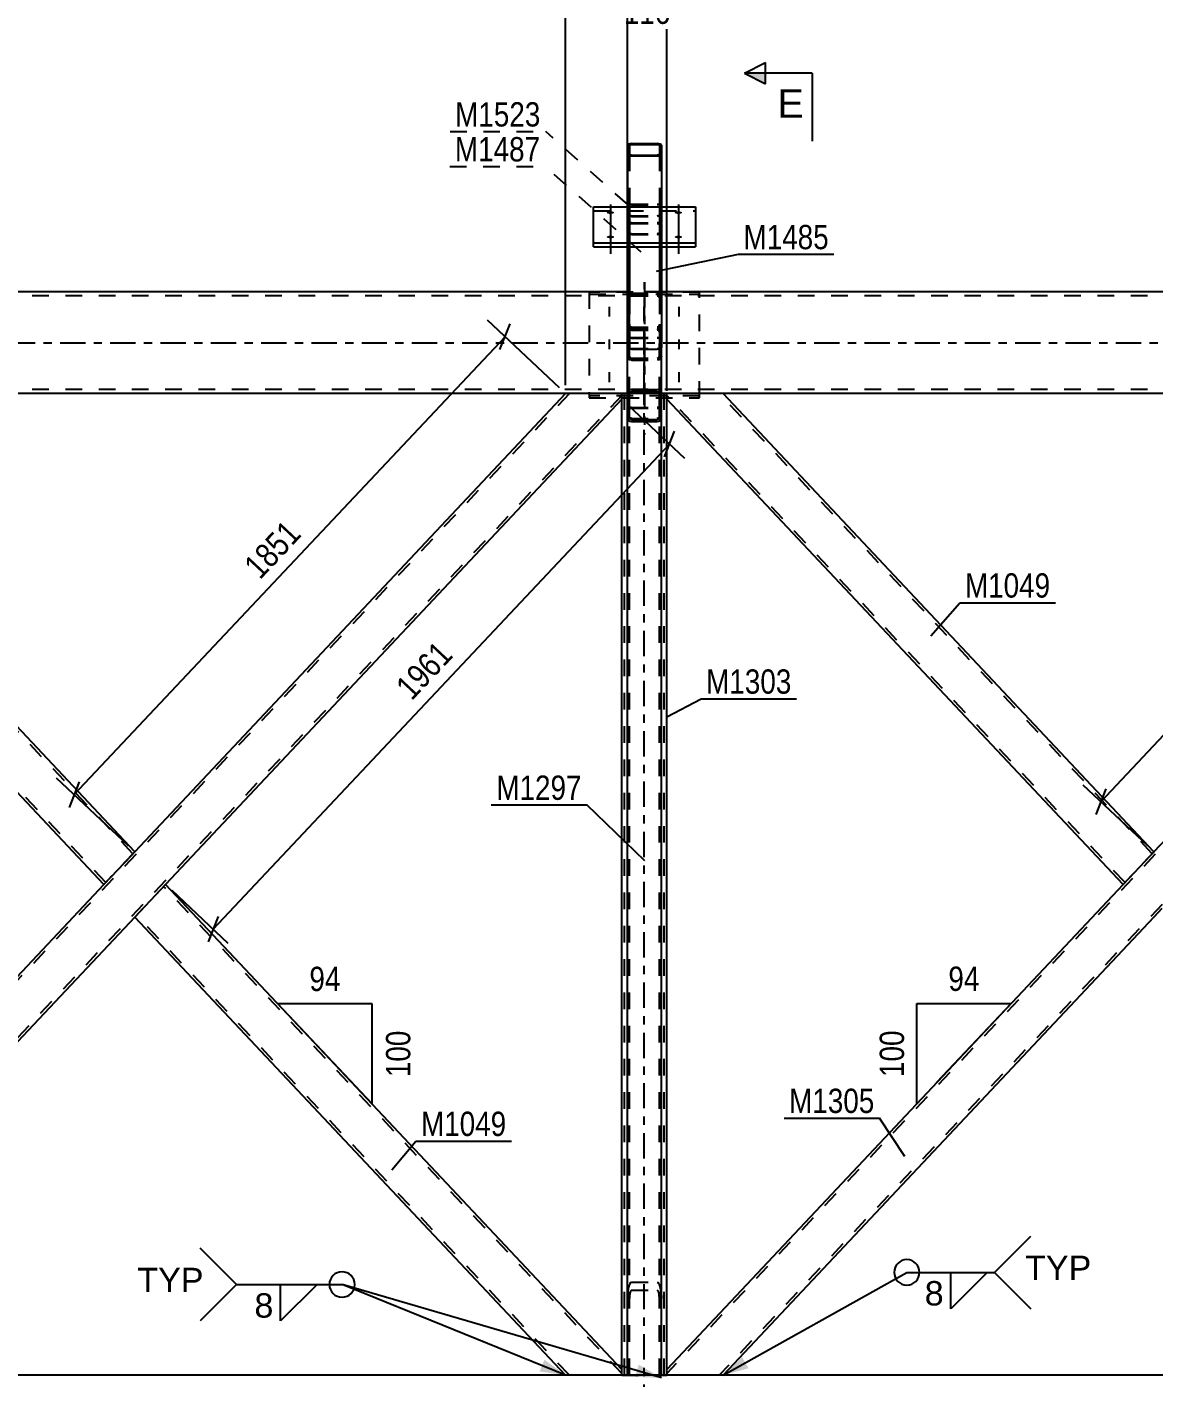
# Model space of a CAD drawing. Header units: millimetres. Extents: x 0 to 1189, y 0 to 841.
# Drawn here: x 416 to 548.7, y 526.3 to 685.4 of the extents above; entities that cross this region are included whole.
import ezdxf

# ---------------------------------------------------------------- set-up
doc = ezdxf.new("R2010")
doc.units = ezdxf.units.MM
doc.linetypes.add('DXK_LINE_DOT2', pattern=[3.9198, 1.9599, -1.9599])
doc.linetypes.add('DXK_LINE_DOT3', pattern=[5.9187, 2.979, -0.9799, 0.9799, -0.9799])
doc.styles.add('Arial', font='ARIAL.TTF', dxfattribs={"height": 0.2})
doc.styles.add('Arial Narrow', font='ARIALN.TTF', dxfattribs={"height": 0.2})

# ---------------------------------------------------------------- blocks, each defined once
blk = doc.blocks.new('Part-814467843-4849 - 4692')
at = {"color": 7, "linetype": 'DXK_LINE_DOT3'}
blk.add_line((488.68, 516.65), (488.68, 652.25), dxfattribs=at)
at = {"color": 7, "linetype": 'DXK_LINE_DOT2'}
for p, q in [((491.32, 642.25), (486.04, 642.25)), ((486.04, 641.59), (486.04, 642.25)), ((486.36, 526.65), (486.36, 642.25)), ((491, 526.65), (491, 642.25)), ((491.32, 641.59), (491.32, 642.25)), ((486.04, 526.65), (486.04, 527.31)), ((491.32, 526.65), (491.32, 527.31)), ((486.04, 526.65), (491.32, 526.65))]:
    blk.add_line(p, q, dxfattribs=at)
at = {"color": 2, "linetype": 'Continuous'}
for p, q in [((486.04, 527.31), (486.04, 641.59)), ((491.32, 527.31), (491.32, 641.59))]:
    blk.add_line(p, q, dxfattribs=at)
blk = doc.blocks.new('Bolt-814467843-4714 - 4692')
at = {"linetype": 'Continuous'}
for points in [[(484.69, 663.42), (484.6, 663.42), (484.52, 663.43), (484.44, 663.45), (484.37, 663.47), (484.31, 663.5), (484.28, 663.53), (484.26, 663.56), (484.26, 663.59), (484.28, 663.62), (484.31, 663.65), (484.37, 663.67), (484.44, 663.69), (484.52, 663.71), (484.6, 663.72), (484.69, 663.72), (484.79, 663.72), (484.87, 663.71), (484.95, 663.69), (485.02, 663.67), (485.08, 663.65), (485.11, 663.62), (485.13, 663.59), (485.13, 663.56), (485.11, 663.53), (485.08, 663.5), (485.02, 663.47), (484.95, 663.45), (484.87, 663.43), (484.79, 663.42)], [(484.69, 660.55), (484.6, 660.55), (484.52, 660.56), (484.44, 660.58), (484.37, 660.6), (484.31, 660.62), (484.28, 660.65), (484.26, 660.68), (484.26, 660.71), (484.28, 660.75), (484.31, 660.77), (484.37, 660.8), (484.44, 660.82), (484.52, 660.84), (484.6, 660.85), (484.69, 660.85), (484.79, 660.85), (484.87, 660.84), (484.95, 660.82), (485.02, 660.8), (485.08, 660.77), (485.11, 660.75), (485.13, 660.71), (485.13, 660.68), (485.11, 660.65), (485.08, 660.62), (485.02, 660.6), (484.95, 660.58), (484.87, 660.56), (484.79, 660.55)]]:
    blk.add_hatch(color=1, dxfattribs=at).paths.add_polyline_path(points)
at = {"color": 1, "linetype": 'Continuous'}
for p, q in [((484.69, 664.51), (484.69, 661.58)), ((484.69, 661.64), (484.69, 658.71))]:
    blk.add_line(p, q, dxfattribs=at)
blk = doc.blocks.new('Part-814467843-4972 - 4692')
at = {"color": 7, "linetype": 'DXK_LINE_DOT2'}
for p, q in [((486.69, 664.41), (486.73, 664.47)), ((486.69, 664.26), (486.69, 659.56)), ((486.73, 664.47), (486.83, 664.53)), ((486.73, 664.47), (486.73, 664.47)), ((486.83, 664.53), (486.99, 664.57)), ((486.83, 664.53), (486.83, 664.53)), ((486.95, 664.44), (486.93, 664.41)), ((486.93, 664.41), (486.93, 653.93)), ((487, 664.47), (486.95, 664.44)), ((486.99, 664.57), (487.17, 664.58)), ((487.08, 664.49), (487, 664.47)), ((487.17, 664.49), (487.08, 664.49)), ((487.17, 664.58), (490.21, 664.58)), ((487.17, 664.49), (490.21, 664.49)), ((490.21, 664.58), (490.4, 664.57)), ((490.3, 664.49), (490.21, 664.49)), ((490.38, 664.47), (490.3, 664.49)), ((490.43, 664.44), (490.38, 664.47)), ((490.4, 664.57), (490.55, 664.53)), ((490.45, 664.41), (490.43, 664.44)), ((490.45, 664.41), (490.45, 653.93)), ((490.55, 664.53), (490.66, 664.47)), ((490.66, 664.47), (490.69, 664.41)), ((490.69, 664.41), (490.69, 653.93)), ((486.73, 663.23), (486.69, 663.3)), ((486.83, 663.18), (486.73, 663.23)), ((486.99, 663.14), (486.83, 663.18)), ((486.93, 663.3), (486.95, 663.27)), ((486.95, 663.27), (487, 663.24)), ((487.17, 663.12), (486.99, 663.14)), ((487, 663.24), (487.08, 663.22)), ((487.08, 663.22), (487.17, 663.21)), ((487.17, 663.21), (490.21, 663.21)), ((487.17, 663.12), (490.21, 663.12)), ((490.21, 663.21), (490.3, 663.22)), ((490.4, 663.14), (490.21, 663.12)), ((490.3, 663.22), (490.38, 663.24)), ((490.38, 663.24), (490.43, 663.27)), ((490.55, 663.18), (490.4, 663.14)), ((490.43, 663.27), (490.45, 663.3)), ((490.66, 663.23), (490.55, 663.18)), ((490.69, 663.3), (490.66, 663.23)), ((490.69, 654.25), (486.69, 654.25)), ((486.69, 654.25), (486.69, 653.93)), ((486.93, 654.07), (486.69, 654.07)), ((490.45, 654.07), (490.69, 654.07)), ((486.69, 653.93), (486.73, 653.87)), ((486.73, 653.87), (486.83, 653.81)), ((486.83, 653.81), (486.99, 653.77)), ((486.95, 653.9), (486.93, 653.93)), ((487, 653.87), (486.95, 653.9)), ((486.99, 653.77), (487.17, 653.76)), ((487.08, 653.85), (487, 653.87)), ((487.17, 653.85), (487.08, 653.85)), ((487.17, 653.85), (490.21, 653.85)), ((487.17, 653.76), (490.21, 653.76)), ((490.3, 653.85), (490.21, 653.85)), ((490.21, 653.76), (490.4, 653.77)), ((490.38, 653.87), (490.3, 653.85)), ((490.43, 653.9), (490.38, 653.87)), ((490.4, 653.77), (490.55, 653.81)), ((490.45, 653.93), (490.43, 653.9)), ((490.55, 653.81), (490.66, 653.87)), ((490.66, 653.87), (490.69, 653.93))]:
    blk.add_line(p, q, dxfattribs=at)
at = {"color": 2, "linetype": 'Continuous'}
for p, q in [((486.69, 664.41), (486.69, 664.26)), ((486.69, 664.41), (486.69, 664.41)), ((486.69, 659.56), (486.69, 654.25))]:
    blk.add_line(p, q, dxfattribs=at)
blk = doc.blocks.new('Bolt-814467843-4715 - 4692')
at = {"linetype": 'Continuous'}
for points in [[(492.69, 663.42), (492.6, 663.42), (492.52, 663.43), (492.44, 663.45), (492.37, 663.47), (492.31, 663.5), (492.28, 663.53), (492.26, 663.56), (492.26, 663.59), (492.28, 663.62), (492.31, 663.65), (492.37, 663.67), (492.44, 663.69), (492.52, 663.71), (492.6, 663.72), (492.69, 663.72), (492.79, 663.72), (492.87, 663.71), (492.95, 663.69), (493.02, 663.67), (493.08, 663.65), (493.11, 663.62), (493.13, 663.59), (493.13, 663.56), (493.11, 663.53), (493.08, 663.5), (493.02, 663.47), (492.95, 663.45), (492.87, 663.43), (492.79, 663.42)], [(492.69, 660.55), (492.6, 660.55), (492.52, 660.56), (492.44, 660.58), (492.37, 660.6), (492.31, 660.62), (492.28, 660.65), (492.26, 660.68), (492.26, 660.71), (492.28, 660.75), (492.31, 660.77), (492.37, 660.8), (492.44, 660.82), (492.52, 660.84), (492.6, 660.85), (492.69, 660.85), (492.79, 660.85), (492.87, 660.84), (492.95, 660.82), (493.02, 660.8), (493.08, 660.77), (493.11, 660.75), (493.13, 660.71), (493.13, 660.68), (493.11, 660.65), (493.08, 660.62), (493.02, 660.6), (492.95, 660.58), (492.87, 660.56), (492.79, 660.55)]]:
    blk.add_hatch(color=1, dxfattribs=at).paths.add_polyline_path(points)
at = {"color": 1, "linetype": 'Continuous'}
for p, q in [((492.69, 664.51), (492.69, 661.58)), ((492.69, 661.64), (492.69, 658.71))]:
    blk.add_line(p, q, dxfattribs=at)
blk = doc.blocks.new('Part-814467843-4729 - 4692')
at = {"color": 2, "linetype": 'Continuous'}
for p, q in [((482.69, 659.56), (482.69, 664.26)), ((482.69, 664.26), (494.69, 664.26)), ((494.69, 664.26), (494.69, 659.56)), ((482.69, 660.01), (494.69, 660.01)), ((482.69, 659.56), (494.69, 659.56))]:
    blk.add_line(p, q, dxfattribs=at)
at = {"color": 7, "linetype": 'DXK_LINE_DOT2'}
blk.add_line((482.69, 663.8), (494.69, 663.8), dxfattribs=at)
blk = doc.blocks.new('Part-814467843-4862 - 4692')
at = {"color": 2, "linetype": 'Continuous'}
for p, q in [((491.32, 641.59), (491.32, 642.25)), ((545.06, 584.45), (491.32, 641.59)), ((548.68, 588.3), (497.95, 642.25)), ((548.25, 587.83), (545.06, 584.45)), ((548.68, 588.3), (548.25, 587.83))]:
    blk.add_line(p, q, dxfattribs=at)
at = {"color": 7, "linetype": 'DXK_LINE_DOT2'}
for p, q in [((497.95, 642.25), (491.32, 642.25)), ((545.28, 584.68), (491.32, 642.05)), ((548.47, 588.07), (497.51, 642.25)), ((548.65, 588.26), (548.25, 587.83)), ((545.28, 584.68), (545.3, 584.7))]:
    blk.add_line(p, q, dxfattribs=at)
blk = doc.blocks.new('Part-814467843-4867 - 4692')
at = {"color": 7, "linetype": 'DXK_LINE_DOT2'}
for p, q in [((599.86, 642.25), (491.32, 526.84)), ((606.04, 642.05), (497.51, 526.65)), ((606.04, 642.25), (599.42, 642.25)), ((548.68, 588.3), (545.06, 584.45)), ((552.31, 584.45), (548.68, 580.59)), ((497.95, 526.65), (491.32, 526.65))]:
    blk.add_line(p, q, dxfattribs=at)
at = {"color": 2, "linetype": 'Continuous'}
for p, q in [((599.42, 642.25), (548.68, 588.3)), ((606.04, 641.59), (552.31, 584.45)), ((606.04, 641.59), (606.04, 642.25)), ((545.06, 584.45), (491.32, 527.31)), ((548.68, 580.59), (497.95, 526.65)), ((491.32, 526.65), (491.32, 527.31))]:
    blk.add_line(p, q, dxfattribs=at)
blk = doc.blocks.new('Part-814467843-4872 - 4692')
at = {"color": 2, "linetype": 'Continuous'}
for p, q in [((371.32, 641.59), (371.32, 642.25)), ((425.06, 584.45), (371.32, 641.59)), ((428.68, 588.3), (377.95, 642.25)), ((428.25, 587.83), (425.06, 584.45)), ((428.68, 588.3), (428.25, 587.83))]:
    blk.add_line(p, q, dxfattribs=at)
at = {"color": 7, "linetype": 'DXK_LINE_DOT2'}
for p, q in [((377.95, 642.25), (371.32, 642.25)), ((425.28, 584.68), (371.32, 642.05)), ((428.47, 588.07), (377.51, 642.25)), ((428.65, 588.26), (428.25, 587.83)), ((425.28, 584.68), (425.3, 584.7))]:
    blk.add_line(p, q, dxfattribs=at)
blk = doc.blocks.new('Part-814467843-4877 - 4692')
at = {"color": 7, "linetype": 'DXK_LINE_DOT2'}
for p, q in [((479.86, 642.25), (371.32, 526.84)), ((486.04, 642.05), (377.51, 526.65)), ((486.04, 642.25), (479.42, 642.25)), ((428.68, 588.3), (425.06, 584.45)), ((432.31, 584.45), (428.68, 580.59)), ((377.95, 526.65), (371.32, 526.65))]:
    blk.add_line(p, q, dxfattribs=at)
at = {"color": 2, "linetype": 'Continuous'}
for p, q in [((479.42, 642.25), (428.68, 588.3)), ((486.04, 641.59), (432.31, 584.45)), ((486.04, 641.59), (486.04, 642.25)), ((425.06, 584.45), (371.32, 527.31)), ((428.68, 580.59), (377.95, 526.65)), ((371.32, 526.65), (371.32, 527.31))]:
    blk.add_line(p, q, dxfattribs=at)
blk = doc.blocks.new('Part-814467843-4894 - 4692')
at = {"color": 7, "linetype": 'DXK_LINE_DOT2'}
for p, q in [((486.99, 654.03), (487.17, 654.07)), ((487.17, 654.07), (490.21, 654.07)), ((490.21, 654.07), (490.4, 654.03)), ((486.69, 653.56), (486.73, 653.76)), ((486.69, 647.65), (486.69, 653.56)), ((486.95, 653.66), (486.93, 653.56)), ((486.93, 642.27), (486.93, 653.56)), ((487, 653.74), (486.95, 653.66)), ((487.08, 653.8), (487, 653.74)), ((487.17, 653.82), (487.08, 653.8)), ((487.17, 653.82), (490.21, 653.82)), ((490.31, 653.8), (490.21, 653.82)), ((490.38, 653.74), (490.31, 653.8)), ((490.44, 653.66), (490.38, 653.74)), ((490.45, 653.56), (490.44, 653.66)), ((490.45, 653.56), (490.45, 648.69)), ((490.66, 653.76), (490.69, 653.56)), ((490.69, 647.65), (490.69, 653.56)), ((486.73, 650.13), (486.69, 650.33)), ((486.93, 650.33), (486.95, 650.23)), ((486.95, 650.23), (487, 650.15)), ((487.17, 649.82), (486.99, 649.85)), ((487, 650.15), (487.08, 650.09)), ((487.08, 650.09), (487.17, 650.07)), ((487.17, 650.07), (490.21, 650.07)), ((487.17, 649.82), (490.21, 649.82)), ((490.21, 650.07), (490.31, 650.09)), ((490.4, 649.85), (490.21, 649.82)), ((490.31, 650.09), (490.38, 650.15)), ((490.38, 650.15), (490.44, 650.23)), ((490.44, 650.23), (490.45, 650.33)), ((490.69, 650.33), (490.66, 650.13)), ((490.45, 642.27), (490.45, 648.69))]:
    blk.add_line(p, q, dxfattribs=at)
at = {"color": 7, "linetype": 'DXK_LINE_DOT3'}
blk.add_line((488.69, 655.36), (488.69, 637.42), dxfattribs=at)
at = {"color": 2, "linetype": 'Continuous'}
for p, q in [((486.69, 639.41), (486.69, 647.65)), ((490.69, 642.27), (490.69, 647.65)), ((486.73, 642.44), (486.69, 642.27)), ((486.83, 642.59), (486.73, 642.44)), ((486.99, 642.68), (486.83, 642.59)), ((486.93, 642.27), (486.95, 642.35)), ((486.93, 639.41), (486.93, 642.27)), ((486.95, 642.35), (487, 642.43)), ((487.17, 642.72), (486.99, 642.68)), ((487, 642.43), (487.08, 642.48)), ((487.08, 642.48), (487.17, 642.49)), ((487.17, 642.72), (490.21, 642.72)), ((487.17, 642.49), (490.21, 642.49)), ((490.4, 642.68), (490.21, 642.72)), ((490.21, 642.49), (490.31, 642.48)), ((490.31, 642.48), (490.38, 642.43)), ((490.38, 642.43), (490.44, 642.35)), ((490.55, 642.59), (490.4, 642.68)), ((490.44, 642.35), (490.45, 642.27)), ((490.45, 639.41), (490.45, 642.27)), ((490.66, 642.44), (490.55, 642.59)), ((490.69, 642.27), (490.66, 642.44)), ((490.69, 639.41), (490.69, 642.27)), ((486.69, 639.41), (486.73, 639.24)), ((486.73, 639.24), (486.83, 639.09)), ((486.83, 639.09), (486.99, 638.99)), ((486.95, 639.32), (486.93, 639.41)), ((487, 639.25), (486.95, 639.32)), ((486.99, 638.99), (487.17, 638.96)), ((487.08, 639.2), (487, 639.25)), ((487.17, 639.19), (487.08, 639.2)), ((487.17, 639.19), (490.21, 639.19)), ((487.17, 638.96), (490.21, 638.96)), ((490.31, 639.2), (490.21, 639.19)), ((490.21, 638.96), (490.4, 638.99)), ((490.38, 639.25), (490.31, 639.2)), ((490.44, 639.32), (490.38, 639.25)), ((490.4, 638.99), (490.55, 639.09)), ((490.45, 639.41), (490.44, 639.32)), ((490.55, 639.09), (490.66, 639.24)), ((490.66, 639.24), (490.69, 639.41))]:
    blk.add_line(p, q, dxfattribs=at)
at = {"color": 7, "linetype": 'DXK_LINE_DOT2'}
for centre, start, end in [((487.19, 653.58), 114.3197, 159.2415), ((490.19, 653.58), 20.7585, 65.6803), ((487.19, 650.31), 200.7585, 245.6803), ((490.19, 650.31), 294.3197, 339.2415)]:
    blk.add_arc(centre, 0.496, start, end, dxfattribs=at)
blk = doc.blocks.new('Part-814467843-4899 - 4692')
at = {"color": 7, "linetype": 'DXK_LINE_DOT2'}
for p, q in [((486.73, 640.53), (486.69, 640.47)), ((486.69, 639.42), (486.69, 640.47)), ((486.83, 640.58), (486.73, 640.53)), ((486.99, 640.62), (486.83, 640.58)), ((486.93, 640.47), (486.95, 640.5)), ((486.93, 526.65), (486.93, 640.47)), ((486.95, 640.5), (487, 640.53)), ((487.17, 640.63), (486.99, 640.62)), ((487, 640.53), (487.08, 640.54)), ((487.08, 640.54), (487.17, 640.55)), ((487.17, 640.63), (490.21, 640.63)), ((487.17, 640.55), (490.21, 640.55)), ((490.4, 640.62), (490.21, 640.63)), ((490.21, 640.55), (490.31, 640.54)), ((490.31, 640.54), (490.38, 640.53)), ((490.38, 640.53), (490.44, 640.5)), ((490.4, 640.62), (490.44, 640.61)), ((490.44, 640.61), (490.55, 640.58)), ((490.44, 640.5), (490.45, 640.47)), ((490.45, 526.65), (490.45, 640.47)), ((490.66, 640.53), (490.55, 640.58)), ((490.69, 640.47), (490.66, 640.53)), ((490.69, 639.41), (490.69, 640.47)), ((486.69, 639.42), (486.69, 639.41)), ((486.69, 639.41), (486.69, 639.42)), ((486.69, 639.42), (486.73, 639.36)), ((486.73, 639.36), (486.83, 639.31)), ((486.83, 639.31), (486.99, 639.27)), ((486.95, 639.39), (486.93, 639.42)), ((487, 639.36), (486.95, 639.39)), ((486.99, 639.27), (487.17, 639.26)), ((487.08, 639.35), (487, 639.36)), ((487.17, 639.34), (487.08, 639.35)), ((487.17, 639.34), (490.21, 639.34)), ((487.17, 639.26), (490.21, 639.26)), ((490.31, 639.35), (490.21, 639.34)), ((490.21, 639.26), (490.4, 639.27)), ((490.38, 639.36), (490.31, 639.35)), ((490.44, 639.39), (490.38, 639.36)), ((490.4, 639.27), (490.55, 639.31)), ((490.45, 639.42), (490.44, 639.39)), ((490.55, 639.31), (490.66, 639.36)), ((490.66, 639.36), (490.69, 639.42)), ((486.69, 535.69), (486.73, 536.43)), ((486.99, 537.47), (487.17, 537.61)), ((487.17, 536.65), (487.08, 536.58)), ((487.17, 537.61), (490.21, 537.61)), ((487.17, 536.65), (490.21, 536.65)), ((490.21, 537.61), (490.4, 537.47)), ((490.31, 536.58), (490.21, 536.65)), ((490.66, 536.43), (490.69, 535.69)), ((486.95, 536.06), (486.93, 535.69)), ((490.45, 535.69), (490.44, 536.06)), ((490.4, 526.65), (490.21, 526.65)), ((490.55, 526.65), (490.45, 526.65))]:
    blk.add_line(p, q, dxfattribs=at)
at = {"color": 2, "linetype": 'Continuous'}
for p, q in [((486.69, 526.65), (486.69, 639.41)), ((490.69, 526.65), (490.69, 639.41)), ((490.21, 526.65), (486.69, 526.65)), ((490.55, 526.65), (490.21, 526.65)), ((490.66, 526.65), (490.55, 526.65)), ((490.69, 526.65), (490.66, 526.65))]:
    blk.add_line(p, q, dxfattribs=at)
at = {"color": 7, "linetype": 'DXK_LINE_DOT2'}
for centre, radius, start, end in [((489.53, 536.28), 2.8, 154.9388, 176.9946), ((488.35, 535.99), 1.4, 154.9388, 176.9946), ((489.04, 535.99), 1.4, 3.0054, 25.0612), ((487.86, 536.28), 2.8, 3.0054, 25.0612)]:
    blk.add_arc(centre, radius, start, end, dxfattribs=at)
blk = doc.blocks.new('Part-814467843-4957 - 4692')
at = {"color": 2, "linetype": 'Continuous'}
for p, q in [((486.69, 654.25), (250.69, 654.25)), ((726.68, 654.25), (490.69, 654.25)), ((486.69, 642.25), (250.69, 642.25)), ((726.68, 642.25), (490.69, 642.25))]:
    blk.add_line(p, q, dxfattribs=at)
at = {"color": 7, "linetype": 'DXK_LINE_DOT2'}
for p, q in [((490.69, 654.25), (486.69, 654.25)), ((1096.69, 653.77), (118.04, 653.77)), ((1096.69, 642.73), (118.04, 642.73)), ((1096.69, 642.25), (131.08, 642.25)), ((490.69, 642.25), (486.69, 642.25))]:
    blk.add_line(p, q, dxfattribs=at)
at = {"color": 7, "linetype": 'DXK_LINE_DOT3'}
blk.add_line((118.04, 648.25), (1096.69, 648.25), dxfattribs=at)
blk = doc.blocks.new('Part-814467843-4962 - 4692')
at = {"color": 7, "linetype": 'DXK_LINE_DOT2'}
for p, q in [((1047.69, 526.65), (131.08, 526.65)), ((490.69, 526.65), (486.69, 526.65))]:
    blk.add_line(p, q, dxfattribs=at)
at = {"color": 2, "linetype": 'Continuous'}
for p, q in [((486.69, 526.65), (250.69, 526.65)), ((726.68, 526.65), (490.69, 526.65))]:
    blk.add_line(p, q, dxfattribs=at)
blk = doc.blocks.new('Part-814467843-4979 - 4692')
at = {"color": 2, "linetype": 'Continuous'}
for p, q in [((486.73, 671.59), (486.69, 671.53)), ((486.69, 671.53), (486.69, 664.26)), ((486.83, 671.65), (486.73, 671.59)), ((486.99, 671.69), (486.83, 671.65)), ((486.93, 671.53), (486.95, 671.56)), ((486.93, 671.53), (486.93, 670.42)), ((486.95, 671.56), (487, 671.59)), ((487.17, 671.7), (486.99, 671.69)), ((487, 671.59), (487.08, 671.61)), ((487.08, 671.61), (487.17, 671.61)), ((487.17, 671.7), (490.21, 671.7)), ((487.17, 671.61), (490.21, 671.61)), ((490.4, 671.69), (490.21, 671.7)), ((490.21, 671.61), (490.31, 671.61)), ((490.31, 671.61), (490.38, 671.59)), ((490.38, 671.59), (490.44, 671.56)), ((490.55, 671.65), (490.4, 671.69)), ((490.44, 671.56), (490.45, 671.53)), ((490.45, 671.53), (490.45, 670.42)), ((490.66, 671.59), (490.55, 671.65)), ((490.69, 671.53), (490.66, 671.59)), ((490.69, 671.53), (490.69, 664.26)), ((486.69, 670.42), (486.73, 670.35)), ((486.73, 670.35), (486.83, 670.3)), ((486.83, 670.3), (486.99, 670.26)), ((486.95, 670.39), (486.93, 670.42)), ((487, 670.36), (486.95, 670.39)), ((486.99, 670.26), (487.17, 670.24)), ((487.08, 670.34), (487, 670.36)), ((487.17, 670.33), (487.08, 670.34)), ((487.17, 670.33), (490.21, 670.33)), ((487.17, 670.24), (490.21, 670.24)), ((490.31, 670.34), (490.21, 670.33)), ((490.21, 670.24), (490.4, 670.26)), ((490.38, 670.36), (490.31, 670.34)), ((490.44, 670.39), (490.38, 670.36)), ((490.4, 670.26), (490.55, 670.3)), ((490.45, 670.42), (490.44, 670.39)), ((490.55, 670.3), (490.66, 670.35)), ((490.66, 670.35), (490.69, 670.42))]:
    blk.add_line(p, q, dxfattribs=at)
at = {"color": 7, "linetype": 'DXK_LINE_DOT2'}
for p, q in [((486.69, 670.42), (486.69, 654.05)), ((486.93, 670.42), (486.93, 654.05)), ((490.45, 670.42), (490.45, 654.05)), ((490.69, 664.26), (490.69, 654.05)), ((490.69, 654.25), (486.69, 654.25)), ((486.69, 654.07), (486.93, 654.07)), ((486.73, 653.99), (486.69, 654.05)), ((486.83, 653.93), (486.73, 653.99)), ((486.93, 654.05), (486.95, 654.02)), ((486.95, 654.02), (487, 653.99)), ((487, 653.99), (487.08, 653.97)), ((487.08, 653.97), (487.17, 653.96)), ((487.17, 653.96), (490.21, 653.96)), ((490.21, 653.96), (490.31, 653.97)), ((490.31, 653.97), (490.38, 653.99)), ((490.38, 653.99), (490.44, 654.02)), ((490.44, 654.02), (490.45, 654.05)), ((490.45, 654.07), (490.69, 654.07)), ((490.66, 653.99), (490.55, 653.93)), ((490.69, 654.05), (490.66, 653.99)), ((486.99, 653.89), (486.83, 653.93)), ((487.17, 653.88), (486.99, 653.89)), ((487.17, 653.88), (490.21, 653.88)), ((490.4, 653.89), (490.21, 653.88)), ((490.55, 653.93), (490.4, 653.89))]:
    blk.add_line(p, q, dxfattribs=at)
blk = doc.blocks.new('Bolt-814467843-5007 - 4692')
at = {"color": 1, "linetype": 'DXK_LINE_DOT2'}
for p, q in [((484.59, 651.33), (484.59, 652.46)), ((488.67, 651.33), (488.67, 652.46)), ((492.79, 651.33), (492.79, 652.46)), ((484.59, 647.49), (484.59, 648.63)), ((492.79, 647.49), (492.79, 648.63)), ((484.59, 643.62), (484.59, 644.76)), ((488.67, 643.62), (488.67, 644.76)), ((492.79, 643.62), (492.79, 644.76))]:
    blk.add_line(p, q, dxfattribs=at)
blk = doc.blocks.new('Part-814467843-5012 - 4692')
at = {"color": 7, "linetype": 'DXK_LINE_DOT2'}
for p, q in [((487.17, 654.07), (486.99, 654.03)), ((487.17, 654.07), (490.21, 654.07)), ((490.4, 654.03), (490.21, 654.07)), ((486.73, 653.73), (486.69, 653.56)), ((486.69, 653.56), (486.69, 646.66)), ((486.73, 653.76), (486.73, 653.73)), ((486.93, 653.56), (486.95, 653.66)), ((486.93, 653.56), (486.93, 646.66)), ((486.95, 653.66), (487, 653.74)), ((487, 653.74), (487.08, 653.8)), ((487.08, 653.8), (487.17, 653.82)), ((487.17, 653.82), (490.21, 653.82)), ((490.21, 653.82), (490.31, 653.8)), ((490.31, 653.8), (490.38, 653.74)), ((490.38, 653.74), (490.44, 653.66)), ((490.44, 653.66), (490.45, 653.56)), ((490.45, 653.56), (490.45, 646.66)), ((490.66, 653.73), (490.66, 653.76)), ((490.69, 653.56), (490.66, 653.73)), ((490.69, 653.56), (490.69, 646.66)), ((486.69, 650.33), (486.73, 650.13)), ((486.69, 649.52), (486.73, 649.69)), ((486.73, 649.69), (486.83, 649.84)), ((486.83, 649.84), (486.99, 649.93)), ((486.95, 650.23), (486.93, 650.33)), ((486.95, 649.6), (486.93, 649.52)), ((487, 650.15), (486.95, 650.23)), ((487, 649.68), (486.95, 649.6)), ((486.99, 649.93), (487.17, 649.97)), ((486.99, 649.85), (487.17, 649.82)), ((487.08, 650.09), (487, 650.15)), ((487.08, 649.72), (487, 649.68)), ((487.17, 650.07), (487.08, 650.09)), ((487.17, 649.74), (487.08, 649.72)), ((487.17, 650.07), (490.21, 650.07)), ((487.17, 649.97), (490.21, 649.97)), ((487.17, 649.82), (490.21, 649.82)), ((487.17, 649.74), (490.21, 649.74)), ((490.31, 650.09), (490.21, 650.07)), ((490.21, 649.97), (490.4, 649.93)), ((490.21, 649.82), (490.4, 649.85)), ((490.31, 649.72), (490.21, 649.74)), ((490.38, 650.15), (490.31, 650.09)), ((490.38, 649.68), (490.31, 649.72)), ((490.44, 650.23), (490.38, 650.15)), ((490.44, 649.6), (490.38, 649.68)), ((490.4, 649.93), (490.55, 649.84)), ((490.45, 650.33), (490.44, 650.23)), ((490.45, 649.52), (490.44, 649.6)), ((490.55, 649.84), (490.66, 649.69)), ((490.66, 650.13), (490.69, 650.33)), ((490.66, 649.69), (490.69, 649.52)), ((486.73, 646.49), (486.69, 646.66)), ((486.83, 646.34), (486.73, 646.49)), ((486.99, 646.24), (486.83, 646.34)), ((486.93, 646.66), (486.95, 646.57)), ((486.95, 646.57), (487, 646.5)), ((487.17, 646.21), (486.99, 646.24)), ((487, 646.5), (487.08, 646.45)), ((487.08, 646.45), (487.17, 646.43)), ((487.17, 646.43), (490.21, 646.43)), ((487.17, 646.21), (490.21, 646.21)), ((490.21, 646.43), (490.31, 646.45)), ((490.4, 646.24), (490.21, 646.21)), ((490.31, 646.45), (490.38, 646.5)), ((490.38, 646.5), (490.44, 646.57)), ((490.55, 646.34), (490.4, 646.24)), ((490.44, 646.57), (490.45, 646.66)), ((490.66, 646.49), (490.55, 646.34)), ((490.69, 646.66), (490.66, 646.49))]:
    blk.add_line(p, q, dxfattribs=at)
at = {"color": 7, "linetype": 'DXK_LINE_DOT3'}
blk.add_line((488.69, 644.67), (488.69, 655.36), dxfattribs=at)
at = {"color": 7, "linetype": 'DXK_LINE_DOT2'}
for centre, start, end in [((487.19, 653.58), 114.32, 159.2417), ((490.19, 653.58), 20.7583, 65.68), ((487.19, 650.31), 200.7583, 245.68), ((490.19, 650.31), 294.32, 339.2417)]:
    blk.add_arc(centre, 0.496, start, end, dxfattribs=at)
blk = doc.blocks.new('Part-814467843-5016 - 4692')
at = {"color": 7, "linetype": 'DXK_LINE_DOT2'}
for p, q in [((495.19, 654.2), (482.19, 654.2)), ((482.19, 654.2), (482.19, 641.76)), ((482.19, 653.98), (495.19, 653.98)), ((495.19, 641.76), (495.19, 654.2)), ((495.19, 641.98), (482.19, 641.98)), ((482.19, 641.76), (495.19, 641.76))]:
    blk.add_line(p, q, dxfattribs=at)
blk = doc.blocks.new('Part-814467843-5077 - 4692')
at = {"color": 2, "linetype": 'Continuous'}
for p, q in [((432.31, 584.45), (428.68, 580.59)), ((486.04, 527.31), (432.31, 584.45)), ((479.42, 526.65), (428.68, 580.59)), ((486.04, 526.65), (486.04, 527.31))]:
    blk.add_line(p, q, dxfattribs=at)
at = {"color": 7, "linetype": 'DXK_LINE_DOT2'}
for p, q in [((486.04, 526.84), (432.09, 584.21)), ((428.9, 580.83), (428.92, 580.84)), ((479.86, 526.65), (428.9, 580.83)), ((486.04, 526.65), (479.42, 526.65))]:
    blk.add_line(p, q, dxfattribs=at)
blk = doc.blocks.new('Part-814467843-5161 - 4692')
at = {"color": 7, "linetype": 'DXK_LINE_DOT2'}
for p, q in [((486.73, 662.27), (486.69, 662.21)), ((486.69, 662.21), (486.69, 659.56)), ((486.83, 662.32), (486.73, 662.27)), ((486.99, 662.36), (486.83, 662.32)), ((486.93, 662.21), (486.95, 662.24)), ((486.93, 662.21), (486.93, 647.65)), ((486.95, 662.24), (487, 662.26)), ((487.17, 662.37), (486.99, 662.36)), ((487, 662.26), (487.08, 662.28)), ((487.08, 662.28), (487.17, 662.29)), ((487.17, 662.37), (490.21, 662.37)), ((487.17, 662.29), (490.21, 662.29)), ((490.4, 662.36), (490.21, 662.37)), ((490.21, 662.29), (490.31, 662.28)), ((490.31, 662.28), (490.38, 662.26)), ((490.38, 662.26), (490.44, 662.24)), ((490.55, 662.32), (490.4, 662.36)), ((490.44, 662.24), (490.45, 662.21)), ((490.45, 662.21), (490.45, 647.65)), ((490.66, 662.27), (490.55, 662.32)), ((490.69, 662.21), (490.66, 662.27)), ((490.69, 662.21), (490.69, 659.56)), ((486.69, 661.17), (486.73, 661.1)), ((486.73, 661.1), (486.83, 661.05)), ((486.83, 661.05), (486.99, 661.02)), ((486.95, 661.14), (486.93, 661.17)), ((487, 661.11), (486.95, 661.14)), ((486.99, 661.02), (487.17, 661)), ((487.08, 661.09), (487, 661.11)), ((487.17, 661.09), (487.08, 661.09)), ((487.17, 661.09), (490.21, 661.09)), ((487.17, 661), (490.21, 661)), ((490.31, 661.09), (490.21, 661.09)), ((490.21, 661), (490.4, 661.02)), ((490.38, 661.11), (490.31, 661.09)), ((490.44, 661.14), (490.38, 661.11)), ((490.4, 661.02), (490.55, 661.05)), ((490.45, 661.17), (490.44, 661.14)), ((490.55, 661.05), (490.66, 661.1)), ((490.66, 661.1), (490.69, 661.17)), ((486.69, 648.69), (486.73, 648.76)), ((486.73, 648.76), (486.83, 648.81)), ((486.83, 648.81), (486.99, 648.85)), ((486.95, 648.73), (486.93, 648.69)), ((486.93, 647.65), (486.95, 647.62)), ((487, 648.75), (486.95, 648.73)), ((486.95, 647.62), (487, 647.6)), ((486.99, 648.85), (487.17, 648.86)), ((487.08, 648.77), (487, 648.75)), ((487, 647.6), (487.08, 647.58)), ((487.17, 648.78), (487.08, 648.77)), ((487.08, 647.58), (487.17, 647.57)), ((487.17, 648.86), (490.21, 648.86)), ((487.17, 648.78), (490.21, 648.78)), ((490.21, 648.86), (490.4, 648.85)), ((490.31, 648.77), (490.21, 648.78)), ((490.21, 647.57), (490.31, 647.58)), ((490.38, 648.75), (490.31, 648.77)), ((490.31, 647.58), (490.38, 647.6)), ((490.38, 648.75), (490.4, 648.75)), ((490.38, 647.6), (490.44, 647.62)), ((490.4, 648.85), (490.55, 648.81)), ((490.4, 648.75), (490.44, 648.73)), ((490.45, 648.69), (490.44, 648.73)), ((490.44, 647.62), (490.45, 647.65)), ((490.55, 648.81), (490.66, 648.76)), ((490.66, 648.76), (490.69, 648.69)), ((487.17, 647.57), (490.21, 647.57))]:
    blk.add_line(p, q, dxfattribs=at)
at = {"color": 2, "linetype": 'Continuous'}
for p, q in [((486.69, 659.56), (486.69, 647.65)), ((490.69, 659.56), (490.69, 647.65)), ((486.73, 647.59), (486.69, 647.65)), ((486.83, 647.54), (486.73, 647.59)), ((490.66, 647.59), (490.55, 647.54)), ((490.69, 647.65), (490.66, 647.59)), ((486.99, 647.5), (486.83, 647.54)), ((487.17, 647.49), (486.99, 647.5)), ((487.17, 647.49), (490.21, 647.49)), ((490.4, 647.5), (490.21, 647.49)), ((490.55, 647.54), (490.4, 647.5))]:
    blk.add_line(p, q, dxfattribs=at)
blk = doc.blocks.new('StraightDimension-814467843-5762 - 4692')
at = {"color": 7, "linetype": 'Continuous'}
for p, q in [((486.77, 640.9), (493.4, 634.67)), ((491.06, 634.81), (492.24, 637.82)), ((437.91, 579.18), (491.65, 636.31)), ((433.04, 583.76), (439.66, 577.53)), ((438.5, 580.68), (437.32, 577.67))]:
    blk.add_line(p, q, dxfattribs=at)
at = {"color": 0}
blk.add_wipeout([(467.15, 611.36), (464.09, 614.24), (458.26, 608.04), (461.32, 605.16)], dxfattribs=at)
at = {"color": 3, "style": 'Arial Narrow'}
blk.add_text('1961', height=2.863, rotation=46.7591, dxfattribs=at).set_placement((461.29, 606.01))
blk = doc.blocks.new('AngleDimension-814467843-5259 - 4692')
at = {"color": 7, "linetype": 'Continuous'}
for p, q in [((450.04, 565.59), (445.53, 570.39)), ((456.63, 570.39), (445.53, 570.39)), ((456.63, 558.59), (445.53, 570.39)), ((456.63, 558.59), (456.63, 570.39))]:
    blk.add_line(p, q, dxfattribs=at)
at = {"color": 0}
for points in [[(453.51, 571.29), (453.51, 575.49), (448.65, 575.49), (448.65, 571.29)], [(461.73, 567.83), (457.53, 567.83), (457.53, 561.15), (461.73, 561.15)]]:
    blk.add_wipeout(points, dxfattribs=at)
at = {"color": 3, "style": 'Arial Narrow'}
blk.add_text('94', height=2.863, dxfattribs=at).set_placement((449.25, 571.89))
blk.add_text('100', height=2.863, rotation=90.0002, dxfattribs=at).set_placement((461.13, 561.75))
blk = doc.blocks.new('AngleDimension-814467843-5273 - 4692')
at = {"color": 7, "linetype": 'Continuous'}
for p, q in [((520.76, 570.41), (531.86, 570.41)), ((520.76, 558.61), (531.86, 570.41)), ((520.76, 558.61), (520.76, 570.41)), ((523.14, 561.14), (531.86, 570.41))]:
    blk.add_line(p, q, dxfattribs=at)
at = {"color": 0}
for points in [[(528.74, 571.31), (528.74, 575.51), (523.88, 575.51), (523.88, 571.31)], [(519.86, 567.85), (515.66, 567.85), (515.66, 561.17), (519.86, 561.17)]]:
    blk.add_wipeout(points, dxfattribs=at)
at = {"color": 3, "style": 'Arial Narrow'}
blk.add_text('94', height=2.863, dxfattribs=at).set_placement((524.48, 571.91))
blk.add_text('100', height=2.863, rotation=90.0002, dxfattribs=at).set_placement((519.26, 561.77))
blk = doc.blocks.new('StraightDimension-814467843-5741 - 4692')
at = {"color": 7, "linetype": 'Continuous'}
for p, q in [((598.69, 642.93), (591.09, 650.08)), ((592.57, 646.63), (593.75, 649.63)), ((542.43, 594.18), (593.16, 648.13)), ((547.96, 588.98), (540.35, 596.14)), ((543.02, 595.69), (541.84, 592.68))]:
    blk.add_line(p, q, dxfattribs=at)
at = {"color": 0}
blk.add_wipeout([(570.16, 624.77), (567.1, 627.65), (561.27, 621.45), (564.33, 618.57)], dxfattribs=at)
at = {"color": 3, "style": 'Arial Narrow'}
blk.add_text('1851', height=2.863, rotation=46.7591, dxfattribs=at).set_placement((564.31, 619.42))
blk = doc.blocks.new('StraightDimension-814467843-5777 - 4692')
at = {"color": 7, "linetype": 'Continuous'}
for p, q in [((478.69, 642.93), (470.2, 650.91)), ((471.69, 647.46), (472.87, 650.47)), ((421.54, 595.02), (472.28, 648.96)), ((427.96, 588.98), (419.47, 596.97)), ((422.13, 596.52), (420.95, 593.51))]:
    blk.add_line(p, q, dxfattribs=at)
at = {"color": 0}
blk.add_wipeout([(449.28, 625.6), (446.22, 628.48), (440.39, 622.28), (443.45, 619.4)], dxfattribs=at)
at = {"color": 3, "style": 'Arial Narrow'}
blk.add_text('1851', height=2.863, rotation=46.7591, dxfattribs=at).set_placement((443.42, 620.25))
blk = doc.blocks.new('StraightDimension-814467843-6371 - 4692')
at = {"color": 7, "linetype": 'Continuous'}
for p, q in [((491.32, 642.59), (491.32, 700.59)), ((599.42, 643.25), (599.42, 700.59)), ((492.82, 690.75), (489.82, 689.55)), ((597.92, 689.55), (600.92, 690.75)), ((491.32, 690.15), (599.42, 690.15))]:
    blk.add_line(p, q, dxfattribs=at)
at = {"color": 0, "linetype": 'Continuous'}
blk.add_wipeout([(598.82, 701.19), (594.62, 701.19), (594.62, 690.85), (598.82, 690.85)], dxfattribs=at)
at = {"color": 0}
blk.add_wipeout([(549.63, 690.9), (549.63, 695.1), (541.12, 695.1), (541.12, 690.9)], dxfattribs=at)
at = {"color": 3, "linetype": 'Continuous', "style": 'Arial Narrow'}
blk.add_text('13993', height=2.863, rotation=90.0002, dxfattribs=at).set_placement((598.22, 691.45))
at = {"color": 3, "style": 'Arial Narrow'}
blk.add_text('2702', height=2.863, dxfattribs=at).set_placement((541.72, 691.5))
blk = doc.blocks.new('StraightDimension-814467843-6385 - 4692')
at = {"color": 7, "linetype": 'Continuous'}
for p, q in [((486.69, 640.63), (486.69, 705.09)), ((491.32, 642.59), (491.32, 700.59)), ((485.19, 689.55), (488.19, 690.75)), ((492.82, 690.75), (489.82, 689.55)), ((486.69, 690.15), (491.32, 690.15))]:
    blk.add_line(p, q, dxfattribs=at)
at = {"color": 0, "linetype": 'Continuous'}
blk.add_wipeout([(490.72, 701.19), (486.52, 701.19), (486.52, 690.85), (490.72, 690.85)], dxfattribs=at)
at = {"color": 0}
blk.add_wipeout([(492.35, 685.2), (492.35, 689.4), (485.67, 689.4), (485.67, 685.2)], dxfattribs=at)
at = {"color": 3, "linetype": 'Continuous', "style": 'Arial Narrow'}
blk.add_text('11291', height=2.863, rotation=90.0002, dxfattribs=at).set_placement((490.12, 691.45))
at = {"color": 3, "style": 'Arial Narrow'}
blk.add_text('116', height=2.863, dxfattribs=at).set_placement((486.27, 685.8))
blk = doc.blocks.new('StraightDimension-814467843-6396 - 4692')
at = {"color": 7, "linetype": 'Continuous'}
for p, q in [((486.69, 640.63), (486.69, 705.09)), ((479.42, 643.25), (479.42, 700.59)), ((477.92, 689.55), (480.92, 690.75)), ((488.19, 690.75), (485.19, 689.55)), ((479.42, 690.15), (486.69, 690.15))]:
    blk.add_line(p, q, dxfattribs=at)
at = {"color": 0}
blk.add_wipeout([(486.4, 690.9), (486.4, 695.1), (479.71, 695.1), (479.71, 690.9)], dxfattribs=at)
at = {"color": 3, "style": 'Arial Narrow'}
blk.add_text('182', height=2.863, dxfattribs=at).set_placement((480.31, 691.5))
at = {"color": 0, "linetype": 'Continuous'}
blk.add_wipeout([(486.09, 705.69), (481.89, 705.69), (481.89, 695.35), (486.09, 695.35)], dxfattribs=at)
at = {"color": 3, "linetype": 'Continuous', "style": 'Arial Narrow'}
blk.add_text('11175', height=2.863, rotation=90.0002, dxfattribs=at).set_placement((485.49, 695.95))
blk = doc.blocks.new('StraightDimension-814467843-6407 - 4692')
at = {"color": 7, "linetype": 'Continuous'}
for p, q in [((479.42, 643.25), (479.42, 700.59)), ((371.32, 642.59), (371.32, 698.76)), ((372.82, 690.75), (369.82, 689.55)), ((477.92, 689.55), (480.92, 690.75)), ((371.32, 690.15), (479.42, 690.15))]:
    blk.add_line(p, q, dxfattribs=at)
at = {"color": 0, "linetype": 'Continuous'}
blk.add_wipeout([(478.82, 701.19), (474.62, 701.19), (474.62, 690.85), (478.82, 690.85)], dxfattribs=at)
at = {"color": 0}
blk.add_wipeout([(429.63, 690.9), (429.63, 695.1), (421.12, 695.1), (421.12, 690.9)], dxfattribs=at)
at = {"color": 3, "linetype": 'Continuous', "style": 'Arial Narrow'}
blk.add_text('10993', height=2.863, rotation=90.0002, dxfattribs=at).set_placement((478.22, 691.45))
at = {"color": 3, "style": 'Arial Narrow'}
blk.add_text('2702', height=2.863, dxfattribs=at).set_placement((421.72, 691.5))
blk = doc.blocks.new('WeldMark-814467843-6565 - 4692')
at = {"linetype": 'Continuous'}
for points in [[(476.92, 528.47), (479.42, 526.65), (476.36, 527.08)], [(488.03, 527.89), (490.69, 526.33), (487.6, 526.45)]]:
    blk.add_hatch(color=30, dxfattribs=at).paths.add_polyline_path(points)
at = {"color": 3, "linetype": 'Continuous'}
for q in [(436.39, 541.61), (436.39, 533.04)]:
    blk.add_line((440.68, 537.33), q, dxfattribs=at)
at = {"color": 30, "linetype": 'Continuous'}
for p in [(490.69, 526.33), (479.42, 526.65)]:
    blk.add_line(p, (453.1, 537.33), dxfattribs=at)
at = {"color": 3, "linetype": 'Continuous'}
for start, end in [(90, 270), (270, 90)]:
    blk.add_arc((453.1, 537.33), 1.5, start, end, dxfattribs=at)
at = {"color": 0}
blk.add_wipeout([(445.2, 533.23), (445.2, 536.63), (442.58, 536.63), (442.58, 533.23)], dxfattribs=at)
at = {"color": 30, "linetype": 'Continuous'}
blk.add_line((440.68, 537.33), (453.1, 537.33), dxfattribs=at)
at = {"color": 3, "linetype": 'Continuous'}
for p, q in [((445.86, 537.33), (450.15, 537.33)), ((450.15, 537.33), (445.86, 533.04)), ((445.86, 533.04), (445.86, 537.33))]:
    blk.add_line(p, q, dxfattribs=at)
at = {"color": 3, "style": 'Arial'}
blk.add_text('8', height=2.87, dxfattribs=at).set_placement((442.78, 533.43))
at = {"color": 0, "linetype": 'Continuous'}
blk.add_wipeout([(436.78, 536.43), (436.78, 539.43), (429, 539.43), (429, 536.43)], dxfattribs=at)
blk.add_wipeout([(436.78, 536.43), (436.78, 539.43), (429, 539.43), (429, 536.43)], dxfattribs=at)
at = {"color": 3, "linetype": 'Continuous', "style": 'Arial'}
blk.add_text('TYP', height=2.865, dxfattribs=at).set_placement((429, 536.43))
blk = doc.blocks.new('Mark-814467843-4858 - 4692')
at = {"color": 0}
blk.add_wipeout([(536.48, 618.23), (536.48, 621.23), (526.43, 621.23), (526.43, 618.23)], dxfattribs=at)
blk.add_wipeout([(536.48, 618.23), (536.48, 621.23), (526.43, 621.23), (526.43, 618.23)], dxfattribs=at)
at = {"color": 30, "linetype": 'Continuous'}
for p, q in [((522.41, 613.73), (525.83, 617.63)), ((525.83, 617.63), (537.08, 617.63))]:
    blk.add_line(p, q, dxfattribs=at)
at = {"color": 3, "style": 'Arial Narrow'}
blk.add_text('M1049', height=2.863, dxfattribs=at).set_placement((526.43, 618.23))
blk = doc.blocks.new('Mark-814467843-5157 - 4692')
at = {"color": 0}
blk.add_wipeout([(510.41, 659.26), (510.41, 662.26), (500.36, 662.26), (500.36, 659.26)], dxfattribs=at)
blk.add_wipeout([(510.41, 659.26), (510.41, 662.26), (500.36, 662.26), (500.36, 659.26)], dxfattribs=at)
at = {"color": 30, "linetype": 'Continuous'}
for p, q in [((490.1, 656.67), (499.76, 658.66)), ((499.76, 658.66), (511.01, 658.66))]:
    blk.add_line(p, q, dxfattribs=at)
at = {"color": 3, "style": 'Arial Narrow'}
blk.add_text('M1485', height=2.863, dxfattribs=at).set_placement((500.36, 659.26))
blk = doc.blocks.new('Mark-814467843-4863 - 4692')
at = {"color": 0}
blk.add_wipeout([(515.79, 557.53), (515.79, 560.53), (505.73, 560.53), (505.73, 557.53)], dxfattribs=at)
blk.add_wipeout([(515.79, 557.53), (515.79, 560.53), (505.73, 560.53), (505.73, 557.53)], dxfattribs=at)
at = {"color": 30, "linetype": 'Continuous'}
for p in [(505.13, 556.93), (519.34, 552.41)]:
    blk.add_line(p, (516.39, 556.93), dxfattribs=at)
at = {"color": 3, "style": 'Arial Narrow'}
blk.add_text('M1305', height=2.863, dxfattribs=at).set_placement((505.73, 557.53))
blk = doc.blocks.new('Mark-814467843-4895 - 4692')
at = {"color": 0}
blk.add_wipeout([(481.31, 594.41), (481.31, 597.41), (471.26, 597.41), (471.26, 594.41)], dxfattribs=at)
blk.add_wipeout([(481.31, 594.41), (481.31, 597.41), (471.26, 597.41), (471.26, 594.41)], dxfattribs=at)
at = {"color": 30, "linetype": 'Continuous'}
for p in [(470.66, 593.81), (488.74, 587.22)]:
    blk.add_line(p, (481.91, 593.81), dxfattribs=at)
at = {"color": 3, "style": 'Arial Narrow'}
blk.add_text('M1297', height=2.863, dxfattribs=at).set_placement((471.26, 594.41))
blk = doc.blocks.new('Mark-814467843-4968 - 4692')
at = {"color": 0}
blk.add_wipeout([(476.47, 673.71), (476.47, 676.71), (466.41, 676.71), (466.41, 673.71)], dxfattribs=at)
blk.add_wipeout([(476.47, 673.71), (476.47, 676.71), (466.41, 676.71), (466.41, 673.71)], dxfattribs=at)
at = {"color": 30, "linetype": 'DXK_LINE_DOT2'}
for p in [(465.81, 673.11), (486.73, 664.52)]:
    blk.add_line(p, (477.07, 673.11), dxfattribs=at)
at = {"color": 3, "style": 'Arial Narrow'}
blk.add_text('M1523', height=2.863, dxfattribs=at).set_placement((466.41, 673.71))
blk = doc.blocks.new('Mark-814467843-4975 - 4692')
at = {"color": 0}
blk.add_wipeout([(476.44, 669.6), (476.44, 672.6), (466.38, 672.6), (466.38, 669.6)], dxfattribs=at)
blk.add_wipeout([(476.44, 669.6), (476.44, 672.6), (466.38, 672.6), (466.38, 669.6)], dxfattribs=at)
at = {"color": 30, "linetype": 'DXK_LINE_DOT2'}
for p in [(465.78, 669), (488.3, 658.93)]:
    blk.add_line(p, (477.04, 669), dxfattribs=at)
at = {"color": 3, "style": 'Arial Narrow'}
blk.add_text('M1487', height=2.863, dxfattribs=at).set_placement((466.38, 669.6))
blk = doc.blocks.new('Mark-814467843-14648 - 4692')
at = {"color": 0}
blk.add_wipeout([(506.01, 606.91), (506.01, 609.91), (495.96, 609.91), (495.96, 606.91)], dxfattribs=at)
blk.add_wipeout([(506.01, 606.91), (506.01, 609.91), (495.96, 609.91), (495.96, 606.91)], dxfattribs=at)
at = {"color": 30, "linetype": 'Continuous'}
for p, q in [((491.32, 604.18), (495.36, 606.31)), ((495.36, 606.31), (506.61, 606.31))]:
    blk.add_line(p, q, dxfattribs=at)
at = {"color": 3, "style": 'Arial Narrow'}
blk.add_text('M1303', height=2.863, dxfattribs=at).set_placement((495.96, 606.91))
blk = doc.blocks.new('Mark-814467843-5073 - 4692')
at = {"color": 0}
blk.add_wipeout([(472.44, 554.82), (472.44, 557.82), (462.39, 557.82), (462.39, 554.82)], dxfattribs=at)
blk.add_wipeout([(472.44, 554.82), (472.44, 557.82), (462.39, 557.82), (462.39, 554.82)], dxfattribs=at)
at = {"color": 30, "linetype": 'Continuous'}
for p, q in [((458.94, 550.84), (461.79, 554.22)), ((461.79, 554.22), (473.04, 554.22))]:
    blk.add_line(p, q, dxfattribs=at)
at = {"color": 3, "style": 'Arial Narrow'}
blk.add_text('M1049', height=2.863, dxfattribs=at).set_placement((462.39, 554.82))
blk = doc.blocks.new('SectionMark-814467843-6533 - 4692')
at = {"linetype": 'Continuous'}
blk.add_hatch(color=6, dxfattribs=at).paths.add_polyline_path([(502.96, 680), (502.96, 678.75), (500.46, 680)])
at = {"color": 6, "linetype": 'Continuous'}
for p, q in [((500.46, 680), (502.96, 681.25)), ((502.96, 678.75), (502.96, 681.25)), ((508.46, 680), (500.46, 680)), ((500.46, 680), (502.96, 678.75)), ((508.46, 680), (508.46, 672))]:
    blk.add_line(p, q, dxfattribs=at)
at = {"color": 0, "linetype": 'Continuous'}
blk.add_wipeout([(507.46, 674.75), (507.46, 678.25), (504.35, 678.25), (504.35, 674.75)], dxfattribs=at)
at = {"color": 3, "linetype": 'Continuous', "style": 'Arial'}
blk.add_text('E', height=3.34, dxfattribs=at).set_placement((504.35, 674.75))
blk = doc.blocks.new('WeldMark-814467843-6549 - 4692')
at = {"linetype": 'Continuous'}
blk.add_hatch(color=30, dxfattribs=at).paths.add_polyline_path([(500.94, 527.46), (497.95, 526.65), (500.2, 528.77)])
at = {"color": 3, "linetype": 'Continuous'}
for q in [(534.2, 543.04), (534.2, 534.47)]:
    blk.add_line((529.92, 538.76), q, dxfattribs=at)
at = {"color": 30, "linetype": 'Continuous'}
blk.add_line((497.95, 526.65), (519.59, 538.76), dxfattribs=at)
at = {"color": 3, "linetype": 'Continuous'}
blk.add_arc((519.59, 538.76), 1.5, 90, 270, dxfattribs=at)
at = {"color": 0}
blk.add_wipeout([(524.12, 534.66), (524.12, 538.06), (521.49, 538.06), (521.49, 534.66)], dxfattribs=at)
at = {"color": 30, "linetype": 'Continuous'}
blk.add_line((519.59, 538.76), (529.92, 538.76), dxfattribs=at)
at = {"color": 3, "linetype": 'Continuous'}
for p, q in [((524.77, 538.76), (529.06, 538.76)), ((529.06, 538.76), (524.77, 534.47)), ((524.77, 534.47), (524.77, 538.76))]:
    blk.add_line(p, q, dxfattribs=at)
blk.add_arc((519.59, 538.76), 1.5, 270, 90, dxfattribs=at)
at = {"color": 3, "style": 'Arial'}
blk.add_text('8', height=2.87, dxfattribs=at).set_placement((521.69, 534.86))
at = {"color": 0, "linetype": 'Continuous'}
blk.add_wipeout([(541.29, 537.86), (541.29, 540.86), (533.52, 540.86), (533.52, 537.86)], dxfattribs=at)
blk.add_wipeout([(541.29, 537.86), (541.29, 540.86), (533.52, 540.86), (533.52, 537.86)], dxfattribs=at)
at = {"color": 3, "linetype": 'Continuous', "style": 'Arial'}
blk.add_text('TYP', height=2.865, dxfattribs=at).set_placement((533.52, 537.86))

msp = doc.modelspace()

# ---------------------------------------------------------------- block references
for name in ['Part-814467843-4979 - 4692', 'Part-814467843-4729 - 4692', 'Bolt-814467843-4714 - 4692', 'Part-814467843-4972 - 4692', 'Bolt-814467843-4715 - 4692', 'Part-814467843-5161 - 4692', 'Part-814467843-4957 - 4692', 'Part-814467843-5016 - 4692', 'Part-814467843-4894 - 4692', 'Part-814467843-5012 - 4692', 'Bolt-814467843-5007 - 4692', 'Part-814467843-4849 - 4692', 'Part-814467843-4872 - 4692', 'Part-814467843-4877 - 4692', 'Part-814467843-4862 - 4692', 'Part-814467843-4867 - 4692', 'Part-814467843-4899 - 4692', 'Part-814467843-5077 - 4692', 'Part-814467843-4962 - 4692']:
    msp.add_blockref(name, (0, 0))

# ---------------------------------------------------------------- next in the draw order: block references
for name in ['StraightDimension-814467843-5741 - 4692', 'StraightDimension-814467843-5762 - 4692', 'Mark-814467843-4858 - 4692', 'AngleDimension-814467843-5259 - 4692', 'AngleDimension-814467843-5273 - 4692', 'WeldMark-814467843-6565 - 4692']:
    msp.add_blockref(name, (0, 0))

# ---------------------------------------------------------------- next in the draw order: block references
for name in ['StraightDimension-814467843-6371 - 4692', 'StraightDimension-814467843-5777 - 4692', 'Mark-814467843-14648 - 4692', 'Mark-814467843-4863 - 4692', 'Mark-814467843-5073 - 4692']:
    msp.add_blockref(name, (0, 0))

# ---------------------------------------------------------------- next in the draw order: block references
for name in ['StraightDimension-814467843-6385 - 4692', 'Mark-814467843-4895 - 4692']:
    msp.add_blockref(name, (0, 0))

# ---------------------------------------------------------------- next in the draw order: block references
for name in ['StraightDimension-814467843-6396 - 4692', 'Mark-814467843-5157 - 4692']:
    msp.add_blockref(name, (0, 0))

# ---------------------------------------------------------------- next in the draw order: block references
for name in ['StraightDimension-814467843-6407 - 4692', 'SectionMark-814467843-6533 - 4692']:
    msp.add_blockref(name, (0, 0))

# ---------------------------------------------------------------- next in the draw order: block references
for name in ['Mark-814467843-4968 - 4692', 'WeldMark-814467843-6549 - 4692']:
    msp.add_blockref(name, (0, 0))

# ---------------------------------------------------------------- next in the draw order: block references
msp.add_blockref('Mark-814467843-4975 - 4692', (0, 0))

doc.saveas('drawing.dxf')
